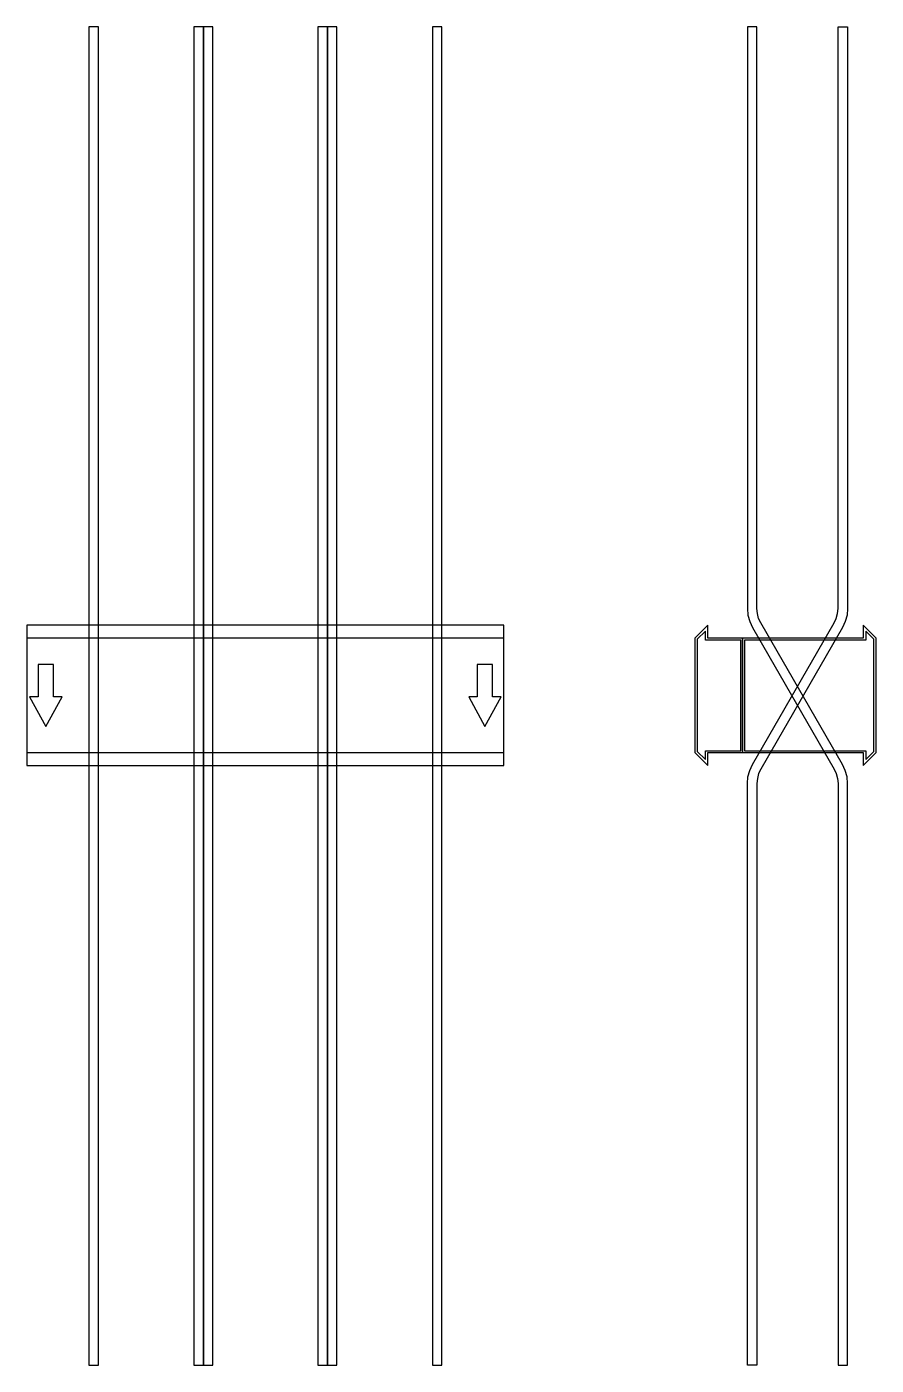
# Model space of a CAD drawing. Extents: x 0 to 890, y -702 to 701.
import ezdxf

# ---------------------------------------------------------------- set-up
doc = ezdxf.new("R2010")
doc.units = 0
doc.layers.add('Halfen', color=7, linetype='CONTINUOUS')

msp = doc.modelspace()

# ---------------------------------------------------------------- linework, layer by layer
at = {"layer": 'Halfen', "color": 7}
for points in [[(75, -702.262), (75, 700.922), (65, 700.922), (65, -702.262)], [(185, -702.262), (185, 700.922), (175, 700.922), (175, -702.262)], [(195, -702.262), (195, 700.922), (185, 700.922), (185, -702.262)], [(315, -702.262), (315, 700.922), (305, 700.922), (305, -702.262)], [(325, -702.262), (325, 700.922), (315, 700.922), (315, -702.262)], [(435, -702.262), (435, 700.922), (425, 700.922), (425, -702.262)], [(860, -702.262), (860, -92.321), (859.392, -85.375), (857.588, -78.64), (854.641, -72.321), (769.019, 75.981), (766.809, 80.72), (765.456, 85.771), (765, 90.981), (765, 161.922), (765, 700.922), (755, 700.922), (755, 161.922), (755, 90.981), (755.608, 84.035), (757.412, 77.3), (760.359, 70.981), (845.981, -77.321), (848.191, -82.06), (849.544, -87.111), (850, -92.321), (850, -702.262)], [(755, -702.262), (755, -92.321), (755.608, -85.375), (757.412, -78.64), (760.359, -72.321), (845.981, 75.981), (848.191, 80.72), (849.544, 85.771), (850, 90.981), (850, 161.922), (850, 700.922), (860, 700.922), (860, 161.922), (860, 90.981), (859.392, 84.035), (857.588, 77.3), (854.641, 70.981), (769.019, -77.321), (766.809, -82.06), (765.456, -87.111), (765, -92.321), (765, -702.262)], [(0, -73.5), (500, -73.5), (500, 73.5), (0, 73.5)], [(750, -60), (750, 60), (713.5, 60), (713.5, 73.5), (700, 60), (700, -60), (713.5, -73.5), (713.5, -60)], [(890, -60), (890, 60), (876.5, 73.5), (876.5, 60), (750, 60), (750, -60), (876.5, -60), (876.5, -73.5)], [(0, -60), (500, -60), (500, 60), (0, 60)], [(748, -58), (748, 58), (711, 58), (711, 67.25), (702.5, 58.75), (702.5, -58.75), (711, -67.25), (711, -58)], [(887.5, -58.75), (887.5, 58.75), (879, 67.25), (879, 58), (752, 58), (752, -58), (879, -58), (879, -67.25)], [(20, -32.5), (37, -1.5), (28, -1.5), (28, 32.5), (12, 32.5), (12, -1.5), (3, -1.5)], [(480, -32.5), (497, -1.5), (488, -1.5), (488, 32.5), (472, 32.5), (472, -1.5), (463, -1.5)]]:
    msp.add_lwpolyline(points, close=True, dxfattribs=at)

doc.saveas('drawing.dxf')
